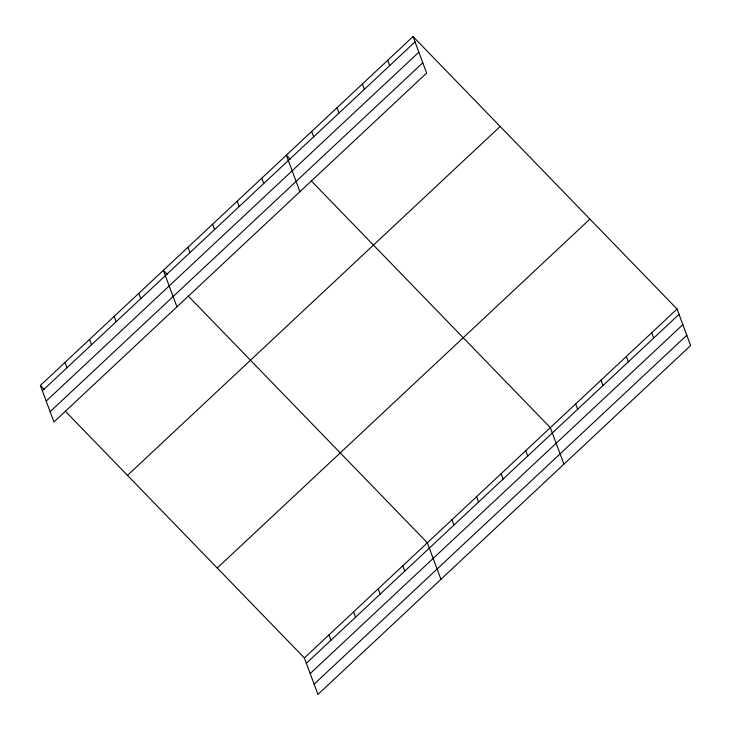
<?xml version="1.0" encoding="UTF-8"?>
<svg xmlns="http://www.w3.org/2000/svg" width="731" height="731" viewBox="0 0 731 731"><rect width="100%" height="100%" fill="white"/><g stroke="black" fill="none" stroke-linecap="round" stroke-linejoin="round"><path stroke-width="1.1" d="M413.052 36.55L426.63 73.063L53.957 421.979L40.379 385.465L413.052 36.55L677.043 309.021L690.621 345.535L317.948 694.45L304.37 657.937L65.269 411.16M42.361 390.793L415.034 41.877M46.19 401.081L418.863 52.166M50.128 411.69L422.81 62.775M127.496 475.378L500.168 126.463M217.253 568.024L589.926 219.108M304.37 657.937L677.043 309.021M306.353 663.273L679.026 314.348M310.172 673.562L682.845 324.646M314.12 684.161L686.793 335.246M290.234 159.194L286.342 155.182L299.92 191.696M311.232 180.868L550.333 427.653L563.912 464.167M167.253 274.335L163.36 270.324L176.939 306.837M188.251 296.018L427.352 542.795L440.93 579.308M40.379 385.465L44.271 389.477M651.696 332.751L653.678 338.078M626.357 356.472L628.34 361.808M601.019 380.202L602.993 385.529M575.672 403.932L577.654 409.259M387.713 60.28L389.696 65.607M525.735 450.68L527.718 456.016M362.375 84.001L364.349 89.328M501.137 473.715L503.12 479.043M337.028 107.731L339.01 113.058M476.539 496.742L478.522 502.069M311.689 131.452L313.672 136.788M451.95 519.768L453.924 525.096M261.753 178.209L263.727 183.536M402.754 565.821L404.736 571.158M237.155 201.235L239.138 206.571M378.155 588.857L380.138 594.184M212.557 224.271L214.539 229.598M353.557 611.884L355.54 617.211M187.958 247.297L189.941 252.624M328.959 634.91L330.942 640.237M138.771 293.35L140.745 298.677M114.173 316.377L116.156 321.713M89.575 339.412L91.558 344.74M64.977 362.439L66.96 367.766"/></g></svg>
